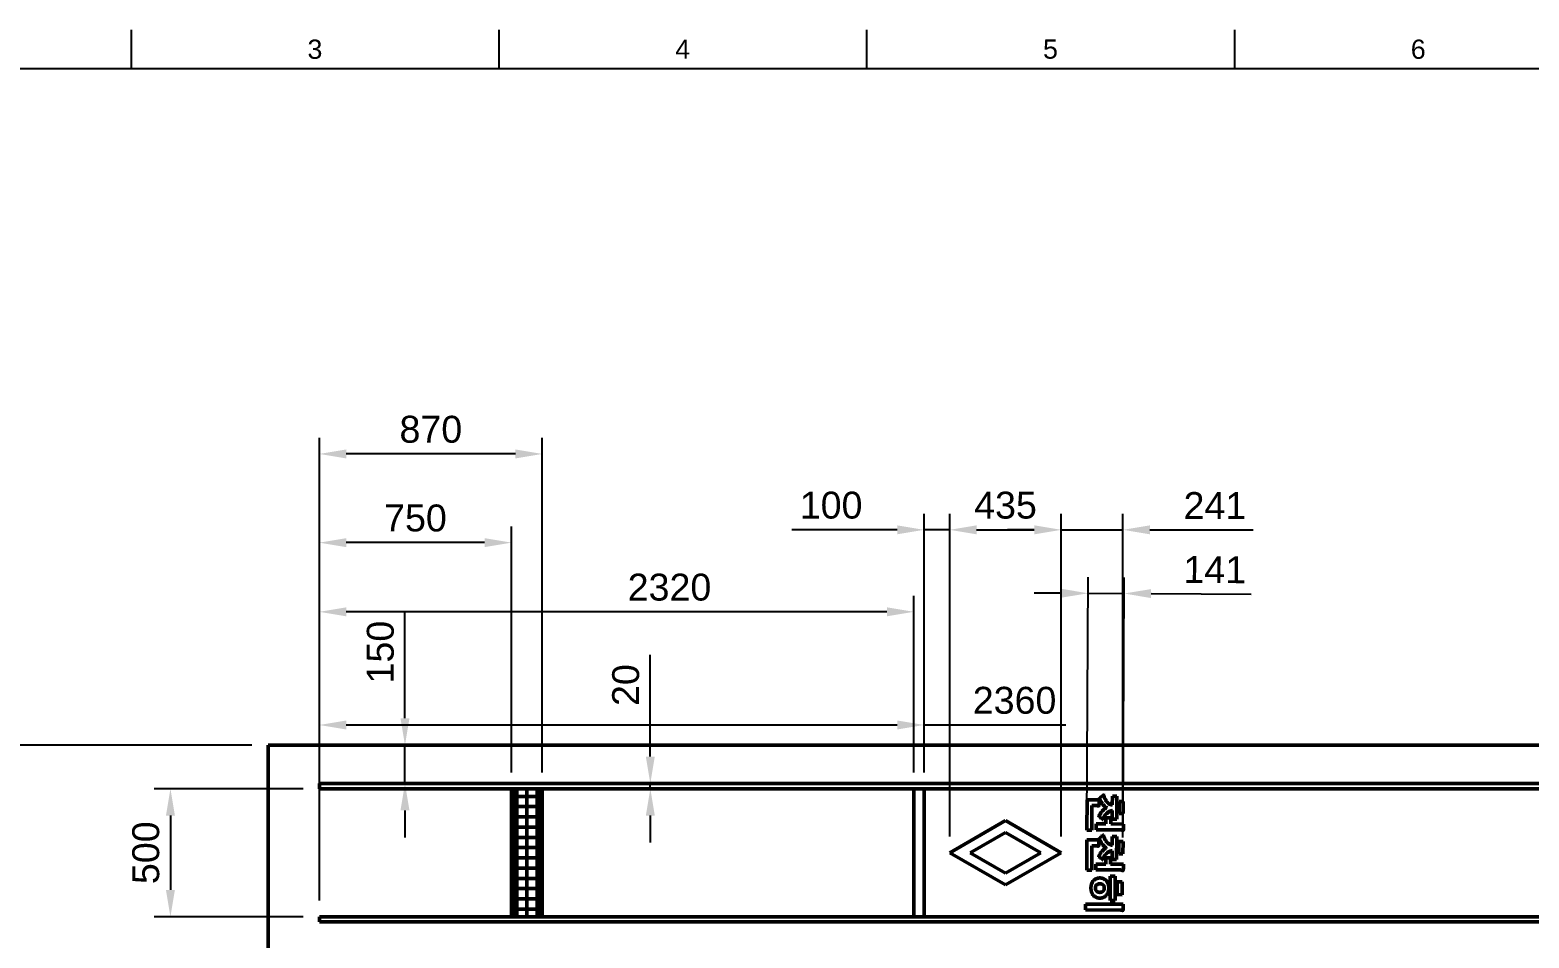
# Model space of a CAD drawing. Header units: millimetres. Extents: x 0 to 594, y 0 to 420.
# Drawn here: x 97.5 to 292.5, y 296.9 to 415 of the extents above; entities that cross this region are included whole.
import ezdxf
from ezdxf.enums import TextEntityAlignment as Align

# ---------------------------------------------------------------- set-up
doc = ezdxf.new("R2010")
doc.units = ezdxf.units.MM
doc.header["$LTSCALE"] = 0.75
for name, color, linetype, lineweight in [('BORDER', 7, 'Continuous', 25), ('FD_Dimensions', 7, 'Continuous', 25), ('Visible', 7, 'Continuous', 50)]:
    doc.layers.add(name, color=color, linetype=linetype, lineweight=lineweight)
doc.styles.add('FusionTitle', font='arial.ttf')
doc.styles.get("Standard").update_dxf_attribs({"font": 'arial.ttf'})
doc.dimstyles.new('Dim-ISO-25', dxfattribs={"dimtxt": 3.5, "dimasz": 3.5, "dimexe": 2.1, "dimexo": 2.1, "dimgap": 1.4, "dimtad": 1, "dimzin": 12, "dimdsep": 46, "dimtxsty": 'Standard', "dimcen": 0, "dimazin": 3, "dimtp": 0.1, "dimtm": 0.1, "dimtfac": 0.714286, "dimtmove": 0, "dimatfit": 3, "dimfxl": 1, "dimtzin": 12, "dimarcsym": 0})

# ---------------------------------------------------------------- blocks, each defined once
blk = doc.blocks.new('ISO_A2_SHEET')
at = {"layer": 'BORDER'}
for p, q in [((110.6668, 415), (110.6668, 410)), ((158.5001, 415), (158.5001, 410)), ((206.3334, 415), (206.3334, 410)), ((254.1667, 415), (254.1667, 410)), ((20, 410), (584, 410))]:
    blk.add_line(p, q, dxfattribs=at)
at = {"layer": 'BORDER', "style": 'FusionTitle'}
for s, p in [('3', (134.58345, 412.5)), ('4', (182.41675, 412.5)), ('5', (230.25005, 412.5)), ('6', (278.08335, 412.5))]:
    blk.add_text(s, height=2.5, dxfattribs=at).set_placement(p, align=Align.MIDDLE)
blk = doc.blocks.new('*D89')
at = {"layer": 'Defpoints', "color": 0, "transparency": 16777216}
for p in [(72.059033, 321.986082), (128.493923, 321.986082), (128.493923, 121.986082)]:
    blk.add_point(p, dxfattribs=at)
at = {"layer": 'FD_Dimensions', "color": 0, "lineweight": -2, "transparency": 16777216}
for p, q in [((126.393923, 321.986082), (69.959033, 321.986082)), ((72.059033, 125.486082), (72.059033, 318.486082)), ((126.393923, 121.986082), (69.959033, 121.986082))]:
    blk.add_line(p, q, dxfattribs=at)
at = {"layer": 'FD_Dimensions', "color": 0, "transparency": 16777216}
for points in [[(71.4757, 318.486082), (72.642366, 318.486082), (72.059033, 321.986082)], [(71.4757, 125.486082), (72.642366, 125.486082), (72.059033, 121.986082)]]:
    blk.add_solid(points, dxfattribs=at)
at = {"layer": 'FD_Dimensions', "color": 0, "transparency": 16777216, "insert": (68.872027, 221.986082), "char_height": 3.5, "attachment_point": 5, "rotation": 90}
blk.add_mtext('6000', dxfattribs=at)
blk = doc.blocks.new('*D90')
at = {"layer": 'Defpoints', "color": 0, "transparency": 16777216}
for p in [(146.295599, 321.986082), (146.295599, 321.986082), (146.295599, 316.986082)]:
    blk.add_point(p, dxfattribs=at)
at = {"layer": 'FD_Dimensions', "color": 0, "lineweight": -2, "transparency": 16777216}
for p, q in [((146.295599, 325.486082), (146.295599, 339.177623)), ((146.295599, 316.986082), (146.295599, 321.986082)), ((146.295599, 313.486082), (146.295599, 309.986082))]:
    blk.add_line(p, q, dxfattribs=at)
at = {"layer": 'FD_Dimensions', "color": 0, "transparency": 16777216}
for points in [[(145.712265, 325.486082), (146.878932, 325.486082), (146.295599, 321.986082)], [(145.712265, 313.486082), (146.878932, 313.486082), (146.295599, 316.986082)]]:
    blk.add_solid(points, dxfattribs=at)
at = {"layer": 'FD_Dimensions', "color": 0, "transparency": 16777216, "insert": (143.108593, 334.081852), "char_height": 3.5, "attachment_point": 5, "rotation": 90}
blk.add_mtext('150', dxfattribs=at)
blk = doc.blocks.new('*D91')
at = {"layer": 'Defpoints', "color": 0, "transparency": 16777216}
for p in [(135.16059, 316.986082), (135.16059, 316.319415), (178.206635, 316.319415)]:
    blk.add_point(p, dxfattribs=at)
at = {"layer": 'FD_Dimensions', "color": 0, "lineweight": -2, "transparency": 16777216}
for p, q in [((178.206635, 320.486082), (178.206635, 333.722299)), ((137.26059, 316.986082), (180.306635, 316.986082)), ((137.26059, 316.319415), (180.306635, 316.319415)), ((178.206635, 316.319415), (178.206635, 316.986082)), ((178.206635, 312.819415), (178.206635, 309.319415))]:
    blk.add_line(p, q, dxfattribs=at)
at = {"layer": 'FD_Dimensions', "color": 0, "transparency": 16777216}
for points in [[(177.623301, 320.486082), (178.789968, 320.486082), (178.206635, 316.986082)], [(177.623301, 312.819415), (178.789968, 312.819415), (178.206635, 316.319415)]]:
    blk.add_solid(points, dxfattribs=at)
at = {"layer": 'FD_Dimensions', "color": 0, "transparency": 16777216, "insert": (175.019629, 329.791603), "char_height": 3.5, "attachment_point": 5, "rotation": 90}
blk.add_mtext('20', dxfattribs=at)
blk = doc.blocks.new('*D92')
at = {"layer": 'Defpoints', "color": 0, "transparency": 16777216}
for p in [(135.16059, 348.319415), (160.16059, 316.319415), (135.16059, 299.652748)]:
    blk.add_point(p, dxfattribs=at)
at = {"layer": 'FD_Dimensions', "color": 0, "lineweight": -2, "transparency": 16777216}
for p, q in [((135.16059, 301.752748), (135.16059, 350.419415)), ((160.16059, 318.419415), (160.16059, 350.419415)), ((156.66059, 348.319415), (138.66059, 348.319415))]:
    blk.add_line(p, q, dxfattribs=at)
at = {"layer": 'FD_Dimensions', "color": 0, "transparency": 16777216}
for points in [[(138.66059, 348.902748), (138.66059, 347.736082), (135.16059, 348.319415)], [(156.66059, 348.902748), (156.66059, 347.736082), (160.16059, 348.319415)]]:
    blk.add_solid(points, dxfattribs=at)
at = {"layer": 'FD_Dimensions', "color": 0, "transparency": 16777216, "insert": (147.66059, 351.50642), "char_height": 3.5, "attachment_point": 5}
blk.add_mtext('750', dxfattribs=at)
blk = doc.blocks.new('*D93')
at = {"layer": 'Defpoints', "color": 0, "transparency": 16777216}
for p in [(135.16059, 359.857777), (164.16059, 316.319415), (135.16059, 299.652748)]:
    blk.add_point(p, dxfattribs=at)
at = {"layer": 'FD_Dimensions', "color": 0, "lineweight": -2, "transparency": 16777216}
for p, q in [((135.16059, 301.752748), (135.16059, 361.957777)), ((164.16059, 318.419415), (164.16059, 361.957777)), ((160.66059, 359.857777), (138.66059, 359.857777))]:
    blk.add_line(p, q, dxfattribs=at)
at = {"layer": 'FD_Dimensions', "color": 0, "transparency": 16777216}
for points in [[(138.66059, 360.44111), (138.66059, 359.274443), (135.16059, 359.857777)], [(160.66059, 360.44111), (160.66059, 359.274443), (164.16059, 359.857777)]]:
    blk.add_solid(points, dxfattribs=at)
at = {"layer": 'FD_Dimensions', "color": 0, "transparency": 16777216, "insert": (149.66059, 363.044782), "char_height": 3.5, "attachment_point": 5}
blk.add_mtext('870', dxfattribs=at)
blk = doc.blocks.new('*D94')
at = {"layer": 'Defpoints', "color": 0, "transparency": 16777216}
for p in [(135.16059, 339.322354), (212.485211, 316.319415), (135.16059, 299.652748)]:
    blk.add_point(p, dxfattribs=at)
at = {"layer": 'FD_Dimensions', "color": 0, "lineweight": -2, "transparency": 16777216}
for p, q in [((135.16059, 301.752748), (135.16059, 341.422354)), ((212.485211, 318.419415), (212.485211, 341.422354)), ((208.985211, 339.322354), (138.66059, 339.322354))]:
    blk.add_line(p, q, dxfattribs=at)
at = {"layer": 'FD_Dimensions', "color": 0, "transparency": 16777216}
for points in [[(138.66059, 339.905687), (138.66059, 338.73902), (135.16059, 339.322354)], [(208.985211, 339.905687), (208.985211, 338.73902), (212.485211, 339.322354)]]:
    blk.add_solid(points, dxfattribs=at)
at = {"layer": 'FD_Dimensions', "color": 0, "transparency": 16777216, "insert": (180.70279, 342.510553), "char_height": 3.5, "attachment_point": 5}
blk.add_mtext('2320', dxfattribs=at)
blk = doc.blocks.new('*D95')
at = {"layer": 'Defpoints', "color": 0, "transparency": 16777216}
for p in [(135.16059, 324.603549), (135.16059, 316.319415), (213.818544, 316.319415)]:
    blk.add_point(p, dxfattribs=at)
at = {"layer": 'FD_Dimensions', "color": 0, "lineweight": -2, "transparency": 16777216}
for p, q in [((135.16059, 318.419415), (135.16059, 326.703549)), ((213.818544, 318.419415), (213.818544, 326.703549)), ((138.66059, 324.603549), (210.318544, 324.603549)), ((213.818544, 324.603549), (232.234078, 324.603549))]:
    blk.add_line(p, q, dxfattribs=at)
at = {"layer": 'FD_Dimensions', "color": 0, "transparency": 16777216}
for points in [[(138.66059, 325.186883), (138.66059, 324.020216), (135.16059, 324.603549)], [(210.318544, 325.186883), (210.318544, 324.020216), (213.818544, 324.603549)]]:
    blk.add_solid(points, dxfattribs=at)
at = {"layer": 'FD_Dimensions', "color": 0, "transparency": 16777216, "insert": (225.584078, 327.791749), "char_height": 3.5, "attachment_point": 5}
blk.add_mtext('2360', dxfattribs=at)
blk = doc.blocks.new('*D114')
at = {"layer": 'Defpoints', "color": 0, "transparency": 16777216}
for p in [(135.16059, 316.319415), (115.789996, 299.652748), (135.16059, 299.652748)]:
    blk.add_point(p, dxfattribs=at)
at = {"layer": 'FD_Dimensions', "color": 0, "lineweight": -2, "transparency": 16777216}
for p, q in [((133.06059, 316.319415), (113.689996, 316.319415)), ((115.789996, 312.819415), (115.789996, 303.152748)), ((133.06059, 299.652748), (113.689996, 299.652748))]:
    blk.add_line(p, q, dxfattribs=at)
at = {"layer": 'FD_Dimensions', "color": 0, "transparency": 16777216}
for points in [[(115.206662, 312.819415), (116.373329, 312.819415), (115.789996, 316.319415)], [(115.206662, 303.152748), (116.373329, 303.152748), (115.789996, 299.652748)]]:
    blk.add_solid(points, dxfattribs=at)
at = {"layer": 'FD_Dimensions', "color": 0, "transparency": 16777216, "insert": (112.60299, 307.986082), "char_height": 3.5, "attachment_point": 5, "rotation": 90}
blk.add_mtext('500', dxfattribs=at)
blk = doc.blocks.new('*D161')
at = {"layer": 'Defpoints', "color": 0, "transparency": 16777216}
for p in [(213.818544, 349.986082), (213.818544, 316.319415), (217.151877, 307.986082)]:
    blk.add_point(p, dxfattribs=at)
at = {"layer": 'FD_Dimensions', "color": 0, "lineweight": -2, "transparency": 16777216}
for p, q in [((213.818544, 318.419415), (213.818544, 352.086082)), ((217.151877, 310.086082), (217.151877, 352.086082)), ((210.318544, 349.986082), (196.627003, 349.986082)), ((217.151877, 349.986082), (213.818544, 349.986082)), ((220.651877, 349.986082), (224.151877, 349.986082))]:
    blk.add_line(p, q, dxfattribs=at)
at = {"layer": 'FD_Dimensions', "color": 0, "transparency": 16777216}
for points in [[(210.318544, 350.569415), (210.318544, 349.402748), (213.818544, 349.986082)], [(220.651877, 350.569415), (220.651877, 349.402748), (217.151877, 349.986082)]]:
    blk.add_solid(points, dxfattribs=at)
at = {"layer": 'FD_Dimensions', "color": 0, "transparency": 16777216, "insert": (201.722773, 353.173087), "char_height": 3.5, "attachment_point": 5}
blk.add_mtext('100', dxfattribs=at)
blk = doc.blocks.new('*D162')
at = {"layer": 'Defpoints', "color": 0, "transparency": 16777216}
for p in [(231.651877, 349.986082), (217.151877, 307.986082), (231.651877, 307.986082)]:
    blk.add_point(p, dxfattribs=at)
at = {"layer": 'FD_Dimensions', "color": 0, "lineweight": -2, "transparency": 16777216}
for p, q in [((217.151877, 310.086082), (217.151877, 352.086082)), ((231.651877, 310.086082), (231.651877, 352.086082)), ((220.651877, 349.986082), (228.151877, 349.986082))]:
    blk.add_line(p, q, dxfattribs=at)
at = {"layer": 'FD_Dimensions', "color": 0, "transparency": 16777216}
for points in [[(220.651877, 350.569415), (220.651877, 349.402748), (217.151877, 349.986082)], [(228.151877, 350.569415), (228.151877, 349.402748), (231.651877, 349.986082)]]:
    blk.add_solid(points, dxfattribs=at)
at = {"layer": 'FD_Dimensions', "color": 0, "transparency": 16777216, "insert": (224.401877, 353.174281), "char_height": 3.5, "attachment_point": 5}
blk.add_mtext('435', dxfattribs=at)
blk = doc.blocks.new('*D163')
at = {"layer": 'Defpoints', "color": 0, "transparency": 16777216}
for p in [(239.682773, 349.986082), (231.651877, 307.986082), (239.682773, 307.850593)]:
    blk.add_point(p, dxfattribs=at)
at = {"layer": 'FD_Dimensions', "color": 0, "lineweight": -2, "transparency": 16777216}
for p, q in [((231.651877, 310.086082), (231.651877, 352.086082)), ((239.682773, 309.950593), (239.682773, 352.086082)), ((228.151877, 349.986082), (224.651877, 349.986082)), ((231.651877, 349.986082), (239.682773, 349.986082)), ((243.182773, 349.986082), (256.599758, 349.986082))]:
    blk.add_line(p, q, dxfattribs=at)
at = {"layer": 'FD_Dimensions', "color": 0, "transparency": 16777216}
for points in [[(228.151877, 350.569415), (228.151877, 349.402748), (231.651877, 349.986082)], [(243.182773, 350.569415), (243.182773, 349.402748), (239.682773, 349.986082)]]:
    blk.add_solid(points, dxfattribs=at)
at = {"layer": 'FD_Dimensions', "color": 0, "transparency": 16777216, "insert": (251.641265, 353.143244), "char_height": 3.5, "attachment_point": 5}
blk.add_mtext('241', dxfattribs=at)
blk = doc.blocks.new('*D164')
at = {"layer": 'Defpoints', "color": 0, "transparency": 16777216}
for p in [(239.834817, 341.706963), (234.992763, 309.660208), (239.689958, 309.450577)]:
    blk.add_point(p, dxfattribs=at)
at = {"layer": 'FD_Dimensions', "color": 0, "lineweight": -2, "transparency": 16777216}
for p, q in [((235.002193, 311.760187), (235.146205, 343.82804)), ((239.699389, 311.550556), (239.844247, 343.806942)), ((231.63681, 341.743779), (228.136845, 341.759497)), ((235.136774, 341.728061), (239.834817, 341.706963)), ((243.334781, 341.691245), (256.370285, 341.632705))]:
    blk.add_line(p, q, dxfattribs=at)
at = {"layer": 'FD_Dimensions', "color": 0, "transparency": 16777216}
for points in [[(231.639429, 342.327106), (231.63419, 341.160451), (235.136774, 341.728061)], [(243.337401, 342.274573), (243.332162, 341.107918), (239.834817, 341.706963)]]:
    blk.add_solid(points, dxfattribs=at)
at = {"layer": 'FD_Dimensions', "color": 0, "transparency": 16777216, "insert": (251.620596, 344.811229), "char_height": 3.5, "attachment_point": 5, "rotation": 359.74268381}
blk.add_mtext('141', dxfattribs=at)

msp = doc.modelspace()

# ---------------------------------------------------------------- linework, layer by layer
at = {"layer": 'Visible'}
for p, q in [((128.49392, 321.98608), (461.82726, 321.98608)), ((128.49392, 121.98608), (128.49392, 321.98608)), ((421.16059, 316.98608), (135.16059, 316.98608)), ((135.16059, 316.98608), (135.16059, 316.31941)), ((135.16059, 316.31941), (421.16059, 316.31941)), ((160.49392, 316.31941), (160.16059, 316.31941)), ((160.16059, 316.31941), (160.16059, 299.65275)), ((160.49392, 299.65275), (160.49392, 316.31941)), ((160.82726, 316.31941), (160.82726, 315.31941)), ((162.16059, 316.31941), (160.82726, 316.31941)), ((162.16059, 316.31941), (162.16059, 315.31941)), ((163.49392, 316.31941), (162.16059, 316.31941)), ((162.16059, 315.31941), (162.16059, 316.31941)), ((163.49392, 315.31941), (163.49392, 316.31941)), ((164.16059, 316.31941), (163.82726, 316.31941)), ((163.82726, 316.31941), (163.82726, 299.65275)), ((164.16059, 299.65275), (164.16059, 316.31941)), ((213.81854, 316.31941), (212.48521, 316.31941)), ((212.48521, 316.31941), (212.48521, 299.65275)), ((213.81854, 299.65275), (213.81854, 316.31941)), ((160.82726, 315.31941), (160.82726, 313.98608)), ((162.16059, 315.31941), (160.82726, 315.31941)), ((160.82726, 315.31941), (162.16059, 315.31941)), ((160.82726, 313.98608), (162.16059, 313.98608)), ((160.82726, 313.98608), (160.82726, 312.65275)), ((162.16059, 313.98608), (160.82726, 313.98608)), ((162.16059, 315.31941), (163.49392, 315.31941)), ((162.16059, 313.98608), (162.16059, 315.31941)), ((162.16059, 315.31941), (162.16059, 313.98608)), ((163.49392, 315.31941), (162.16059, 315.31941)), ((162.16059, 313.98608), (162.16059, 312.65275)), ((163.49392, 313.98608), (162.16059, 313.98608)), ((162.16059, 312.65275), (162.16059, 313.98608)), ((162.16059, 313.98608), (163.49392, 313.98608)), ((163.49392, 313.98608), (163.49392, 315.31941)), ((163.49392, 312.65275), (163.49392, 313.98608)), ((235.0162, 314.87799), (234.99848, 310.93408)), ((236.57541, 314.87099), (235.0162, 314.87799)), ((235.63542, 310.93122), (235.64974, 314.121)), ((235.64974, 314.121), (236.21534, 314.11846)), ((236.57342, 314.42768), (236.57541, 314.87099)), ((238.29982, 315.33713), (238.29469, 314.19574)), ((238.89599, 315.33446), (238.29982, 315.33713)), ((238.88254, 312.33831), (238.89599, 315.33446)), ((239.17836, 314.67076), (239.17118, 313.07078)), ((239.71339, 314.66836), (239.17836, 314.67076)), ((239.70621, 313.06838), (239.71339, 314.66836)), ((160.82726, 312.65275), (160.82726, 311.31941)), ((162.16059, 312.65275), (160.82726, 312.65275)), ((160.82726, 312.65275), (162.16059, 312.65275)), ((162.16059, 312.65275), (163.49392, 312.65275)), ((162.16059, 311.31941), (162.16059, 312.65275)), ((162.16059, 312.65275), (162.16059, 311.31941)), ((163.49392, 312.65275), (162.16059, 312.65275)), ((163.49392, 311.31941), (163.49392, 312.65275)), ((224.40188, 312.17187), (217.15188, 307.98608)), ((231.65188, 307.98608), (224.40188, 312.17187)), ((237.46679, 312.52301), (237.46324, 311.73321)), ((238.10373, 312.52015), (237.46679, 312.52301)), ((238.10018, 311.73035), (238.10373, 312.52015)), ((238.2914, 313.462), (238.28636, 312.34099)), ((238.28636, 312.34099), (238.88254, 312.33831)), ((239.17118, 313.07078), (239.70621, 313.06838)), ((160.82726, 311.31941), (162.16059, 311.31941)), ((160.82726, 311.31941), (160.82726, 309.98608)), ((162.16059, 311.31941), (160.82726, 311.31941)), ((162.16059, 311.31941), (162.16059, 309.98608)), ((163.49392, 311.31941), (162.16059, 311.31941)), ((162.16059, 309.98608), (162.16059, 311.31941)), ((162.16059, 311.31941), (163.49392, 311.31941)), ((163.49392, 309.98608), (163.49392, 311.31941)), ((219.81854, 307.98608), (224.40188, 310.63227)), ((224.40188, 310.63227), (228.98521, 307.98608)), ((234.99848, 310.93408), (235.63542, 310.93122)), ((236.18428, 311.73896), (236.18089, 310.98482)), ((236.18089, 310.98482), (239.31971, 310.97073)), ((237.46324, 311.73321), (236.18428, 311.73896)), ((239.76131, 311.72289), (238.10018, 311.73035)), ((238.27639, 310.11935), (238.27126, 308.97796)), ((238.87256, 310.11667), (238.27639, 310.11935)), ((238.8591, 307.12053), (238.87256, 310.11667)), ((239.75966, 311.35602), (239.76131, 311.72289)), ((160.82726, 309.98608), (160.82726, 308.65275)), ((162.16059, 309.98608), (160.82726, 309.98608)), ((160.82726, 309.98608), (162.16059, 309.98608)), ((160.82726, 308.65275), (162.16059, 308.65275)), ((160.82726, 308.65275), (160.82726, 307.31941)), ((162.16059, 308.65275), (160.82726, 308.65275)), ((162.16059, 309.98608), (163.49392, 309.98608)), ((162.16059, 308.65275), (162.16059, 309.98608)), ((162.16059, 309.98608), (162.16059, 308.65275)), ((163.49392, 309.98608), (162.16059, 309.98608)), ((162.16059, 308.65275), (162.16059, 307.31941)), ((163.49392, 308.65275), (162.16059, 308.65275)), ((162.16059, 307.31941), (162.16059, 308.65275)), ((162.16059, 308.65275), (163.49392, 308.65275)), ((163.49392, 308.65275), (163.49392, 309.98608)), ((163.49392, 307.31941), (163.49392, 308.65275)), ((234.99276, 309.66021), (234.97505, 305.7163)), ((236.55198, 309.65321), (234.99276, 309.66021)), ((235.61199, 305.71344), (235.62631, 308.90321)), ((235.62631, 308.90321), (236.19191, 308.90067)), ((236.54999, 309.2099), (236.55198, 309.65321)), ((238.26797, 308.24421), (238.26293, 307.1232)), ((239.15493, 309.45298), (239.14775, 307.853)), ((239.68996, 309.45058), (239.15493, 309.45298)), ((239.68277, 307.85059), (239.68996, 309.45058)), ((160.82726, 307.31941), (160.82726, 305.98608)), ((162.16059, 307.31941), (160.82726, 307.31941)), ((160.82726, 307.31941), (162.16059, 307.31941)), ((162.16059, 305.98608), (162.16059, 307.31941)), ((162.16059, 307.31941), (163.49392, 307.31941)), ((162.16059, 307.31941), (162.16059, 305.98608)), ((163.49392, 307.31941), (162.16059, 307.31941)), ((163.49392, 305.98608), (163.49392, 307.31941)), ((217.15188, 307.98608), (224.40188, 303.80029)), ((224.40188, 305.33989), (219.81854, 307.98608)), ((228.98521, 307.98608), (224.40188, 305.33989)), ((224.40188, 303.80029), (231.65188, 307.98608)), ((236.16084, 306.52117), (236.15746, 305.76704)), ((237.43981, 306.51543), (236.16084, 306.52117)), ((237.44336, 307.30523), (237.43981, 306.51543)), ((238.0803, 307.30237), (237.44336, 307.30523)), ((238.07675, 306.51257), (238.0803, 307.30237)), ((239.73788, 306.50511), (238.07675, 306.51257)), ((238.26293, 307.1232), (238.8591, 307.12053)), ((239.14775, 307.853), (239.68277, 307.85059)), ((239.73623, 306.13823), (239.73788, 306.50511)), ((160.82726, 305.98608), (162.16059, 305.98608)), ((160.82726, 305.98608), (160.82726, 304.65275)), ((162.16059, 305.98608), (160.82726, 305.98608)), ((160.82726, 304.65275), (160.82726, 303.31941)), ((162.16059, 304.65275), (160.82726, 304.65275)), ((160.82726, 304.65275), (162.16059, 304.65275)), ((162.16059, 305.98608), (162.16059, 304.65275)), ((163.49392, 305.98608), (162.16059, 305.98608)), ((162.16059, 304.65275), (162.16059, 305.98608)), ((162.16059, 305.98608), (163.49392, 305.98608)), ((162.16059, 304.65275), (163.49392, 304.65275)), ((162.16059, 303.31941), (162.16059, 304.65275)), ((162.16059, 304.65275), (162.16059, 303.31941)), ((163.49392, 304.65275), (162.16059, 304.65275)), ((163.49392, 304.65275), (163.49392, 305.98608)), ((163.49392, 303.31941), (163.49392, 304.65275)), ((234.97505, 305.7163), (235.61199, 305.71344)), ((236.15746, 305.76704), (239.29628, 305.75295)), ((238.02889, 304.93315), (238.01472, 301.77904)), ((238.66583, 304.93029), (238.02889, 304.93315)), ((238.65166, 301.77618), (238.66583, 304.93029)), ((238.9275, 304.19535), (238.92004, 302.53422)), ((239.56443, 304.19249), (238.9275, 304.19535)), ((239.55697, 302.53136), (239.56443, 304.19249)), ((160.82726, 303.31941), (162.16059, 303.31941)), ((160.82726, 303.31941), (160.82726, 301.98608)), ((162.16059, 303.31941), (160.82726, 303.31941)), ((162.16059, 303.31941), (162.16059, 301.98608)), ((163.49392, 303.31941), (162.16059, 303.31941)), ((162.16059, 301.98608), (162.16059, 303.31941)), ((162.16059, 303.31941), (163.49392, 303.31941)), ((163.49392, 301.98608), (163.49392, 303.31941)), ((238.92004, 302.53422), (239.55697, 302.53136)), ((160.82726, 301.98608), (160.82726, 300.65275)), ((162.16059, 301.98608), (160.82726, 301.98608)), ((160.82726, 301.98608), (162.16059, 301.98608)), ((160.82726, 300.65275), (162.16059, 300.65275)), ((162.16059, 300.65275), (160.82726, 300.65275)), ((160.82726, 300.65275), (160.82726, 299.65275)), ((162.16059, 301.98608), (163.49392, 301.98608)), ((162.16059, 300.65275), (162.16059, 301.98608)), ((162.16059, 301.98608), (162.16059, 300.65275)), ((163.49392, 301.98608), (162.16059, 301.98608)), ((163.49392, 300.65275), (162.16059, 300.65275)), ((162.16059, 300.65275), (162.16059, 299.65275)), ((162.16059, 299.65275), (162.16059, 300.65275)), ((162.16059, 300.65275), (163.49392, 300.65275)), ((163.49392, 300.65275), (163.49392, 301.98608)), ((163.49392, 299.65275), (163.49392, 300.65275)), ((234.82278, 301.30929), (234.81939, 300.55516)), ((234.81939, 300.55516), (239.36966, 300.53473)), ((239.71445, 301.28733), (234.82278, 301.30929)), ((238.01472, 301.77904), (238.65166, 301.77618)), ((239.71241, 300.83383), (239.71445, 301.28733)), ((419.49392, 299.65275), (135.16059, 299.65275)), ((135.16059, 299.65275), (135.16059, 298.98608)), ((135.16059, 298.98608), (419.49392, 298.98608)), ((160.16059, 299.65275), (160.49392, 299.65275)), ((160.82726, 299.65275), (162.16059, 299.65275)), ((162.16059, 299.65275), (163.49392, 299.65275)), ((163.82726, 299.65275), (164.16059, 299.65275)), ((212.48521, 299.65275), (213.81854, 299.65275))]:
    msp.add_line(p, q, dxfattribs=at)
for points in [[(236.21534, 314.11846), (236.2663, 314.11823), (236.31721, 314.10781)], [(236.31721, 314.10781), (236.34776, 314.10258), (236.40372, 314.08194)], [(236.40372, 314.08194), (236.50547, 314.04582), (236.53622, 314.08644)], [(236.53622, 314.08644), (236.57217, 314.14743), (236.57342, 314.42768)], [(236.88818, 315.30271), (236.72963, 315.17094), (236.60188, 315.08998)], [(236.60188, 315.08998), (236.74786, 314.69187), (237.01634, 314.33907)], [(237.15937, 315.55118), (237.05184, 315.43446), (236.88818, 315.30271)], [(237.01634, 314.33907), (237.29495, 313.97093), (237.56446, 313.84743)], [(237.64412, 314.56555), (237.2536, 314.97495), (237.15937, 315.55118)], [(238.29469, 314.19574), (237.98896, 314.19712), (237.64412, 314.56555)], [(236.99685, 313.40157), (236.69472, 313.07171), (236.54529, 312.7004)], [(236.54529, 312.7004), (236.6825, 312.61826), (236.82974, 312.5004)], [(236.82974, 312.5004), (236.98713, 312.3723), (237.08853, 312.25974)], [(237.56446, 313.84743), (237.28366, 313.7264), (236.99685, 313.40157)], [(237.08853, 312.25974), (237.22342, 312.79417), (237.63778, 313.1541)], [(237.63778, 313.1541), (238.00096, 313.4633), (238.2914, 313.46199)], [(236.86475, 310.08493), (236.7062, 309.95315), (236.57844, 309.8722)], [(237.13594, 310.33339), (237.0284, 310.21668), (236.86475, 310.08493)], [(237.62069, 309.34777), (237.23016, 309.75717), (237.13594, 310.33339)], [(239.31971, 310.97073), (239.39614, 310.97038), (239.47248, 310.94966)], [(239.47248, 310.94966), (239.5132, 310.93928), (239.57933, 310.91351)], [(239.57933, 310.91351), (239.64546, 310.88773), (239.67091, 310.88252)], [(239.67091, 310.88252), (239.70658, 310.88236), (239.72203, 310.91796)], [(239.72203, 310.91796), (239.74259, 310.95864), (239.75324, 311.0605)], [(239.75324, 311.0605), (239.75879, 311.16239), (239.75966, 311.35602)], [(236.19191, 308.90068), (236.24287, 308.90045), (236.29378, 308.89003)], [(236.29378, 308.89003), (236.32433, 308.88479), (236.38028, 308.86416)], [(236.38028, 308.86416), (236.48203, 308.82803), (236.51279, 308.86866)], [(236.51279, 308.86866), (236.54873, 308.92965), (236.54999, 309.2099)], [(236.97341, 308.18378), (236.67129, 307.85393), (236.52185, 307.48262)], [(236.57844, 309.8722), (236.72443, 309.47409), (236.99291, 309.12129)], [(237.54103, 308.62965), (237.26023, 308.50861), (236.97341, 308.18378)], [(236.99291, 309.12129), (237.27151, 308.75315), (237.54103, 308.62965)], [(237.61435, 307.93632), (237.97752, 308.24552), (238.26797, 308.24421)], [(238.27126, 308.97796), (237.96553, 308.97934), (237.62069, 309.34777)], [(236.52185, 307.48262), (236.65907, 307.40047), (236.80631, 307.28261)], [(236.80631, 307.28261), (236.9637, 307.15452), (237.0651, 307.04196)], [(237.0651, 307.04196), (237.19999, 307.57639), (237.61435, 307.93632)], [(239.72981, 305.84272), (239.73536, 305.94461), (239.73623, 306.13823)], [(235.87608, 304.3823), (235.51777, 304.02213), (235.51498, 303.40048)], [(236.67753, 304.70482), (236.20365, 304.70695), (235.87608, 304.3823)], [(237.48116, 304.3751), (237.1616, 304.70265), (236.67753, 304.70482)], [(237.83342, 303.39006), (237.83622, 304.01171), (237.48116, 304.3751)], [(239.29628, 305.75295), (239.37271, 305.7526), (239.44905, 305.73188)], [(239.44905, 305.73188), (239.48977, 305.7215), (239.5559, 305.69573)], [(239.5559, 305.69573), (239.62202, 305.66995), (239.64748, 305.66474)], [(239.64748, 305.66474), (239.68315, 305.66458), (239.69859, 305.70018)], [(239.69859, 305.70018), (239.71916, 305.74085), (239.72981, 305.84272)], [(235.51498, 303.40048), (235.51218, 302.77883), (235.86724, 302.41544)], [(235.86724, 302.41544), (236.19189, 302.08787), (236.66577, 302.08574)], [(236.09074, 303.39279), (236.09196, 303.66286), (236.27608, 303.8149)], [(236.27233, 302.97924), (236.08958, 303.13293), (236.09074, 303.39279)], [(236.66913, 302.83478), (236.43474, 302.83583), (236.27233, 302.97924)], [(236.27608, 303.8149), (236.43466, 303.95176), (236.67415, 303.95069)], [(236.66577, 302.08574), (237.14984, 302.08357), (237.47232, 302.40824)], [(237.08251, 302.9756), (236.91881, 302.83366), (236.66913, 302.83478)], [(236.67415, 303.95069), (236.92382, 303.94957), (237.08626, 303.81126)], [(237.25761, 303.38755), (237.25642, 303.12259), (237.08251, 302.9756)], [(237.08626, 303.81126), (237.25882, 303.65762), (237.25761, 303.38755)], [(237.47232, 302.40824), (237.83063, 302.76841), (237.83342, 303.39006)], [(239.36966, 300.53473), (239.43081, 300.53445), (239.49188, 300.51889)], [(239.49188, 300.51889), (239.52243, 300.51366), (239.57839, 300.49303)], [(239.57839, 300.49303), (239.66486, 300.45697), (239.68542, 300.49764)], [(239.68542, 300.49764), (239.71115, 300.55358), (239.71241, 300.83383)]]:
    msp.add_open_spline(points, degree=2, dxfattribs=at)

# ---------------------------------------------------------------- block references
at = {"layer": 'BORDER'}
msp.add_blockref('ISO_A2_SHEET', (0, 0), dxfattribs=at)

# ---------------------------------------------------------------- dimensions: what is measured, and where the dimension line sits
at = {"layer": 'FD_Dimensions'}
for base, p1, p2, angle, picture, middle in [((135.16059, 359.85778), (164.16059, 316.31941), (135.16059, 299.65275), 180, '*D93', (149.66059, 363.04478)), ((213.81854, 349.98608), (217.15188, 307.98608), (213.81854, 316.31941), 180, '*D161', (201.72277, 353.17309)), ((146.2956, 321.98608), (146.2956, 316.98608), (146.2956, 321.98608), 270, '*D90', (143.10859, 334.08185)), ((115.79, 299.65275), (135.16059, 316.31941), (135.16059, 299.65275), 90, '*D114', (112.60299, 307.98608))]:
    dim = msp.add_linear_dim(base=base, p1=p1, p2=p2, angle=angle, dimstyle='Dim-ISO-25', override={"dimlfac": 30, "dimclrd": 0, "dimclre": 0}, dxfattribs=at)
    dim.commit()
    dim.dimension.update_dxf_attribs({"geometry": picture, "text_midpoint": middle})
dim = msp.add_aligned_dim(p1=(217.15188, 307.98608), p2=(231.65188, 307.98608), distance=42, dimstyle='Dim-ISO-25', override={"dimlfac": 30, "dimclrd": 0, "dimclre": 0}, dxfattribs=at)
dim.commit()
dim.dimension.update_dxf_attribs({"geometry": '*D162', "text_midpoint": (224.40188, 353.17428)})
for base, p1, p2, override, picture, middle in [((239.68277, 349.98608), (231.65188, 307.98608), (239.68277, 307.85059), {"dimdec": 0, "dimlfac": 30, "dimclrd": 0, "dimclre": 0}, '*D163', (251.64127, 353.14324)), ((135.16059, 348.31941), (160.16059, 316.31941), (135.16059, 299.65275), {"dimlfac": 30, "dimclrd": 0, "dimclre": 0}, '*D92', (147.66059, 351.50642))]:
    dim = msp.add_linear_dim(base=base, p1=p1, p2=p2, dimstyle='Dim-ISO-25', override=override, dxfattribs=at)
    dim.commit()
    dim.dimension.update_dxf_attribs({"geometry": picture, "text_midpoint": middle})
for base, p1, p2, angle, override, picture, middle in [((239.83482, 341.70696), (234.99276, 309.66021), (239.68996, 309.45058), 359.742695, {"dimdec": 0, "dimlfac": 30}, '*D164', (251.60642, 341.6541)), ((178.20664, 316.31941), (135.16059, 316.98608), (135.16059, 316.31941), 270, {"dimlfac": 30}, '*D91', (178.20664, 329.7916)), ((135.16059, 324.60355), (213.81854, 316.31941), (135.16059, 316.31941), 180, {"dimdec": 0, "dimlfac": 30}, '*D95', (225.58408, 324.60355)), ((72.05903, 321.98608), (128.49392, 121.98608), (128.49392, 321.98608), 90, {"dimlfac": 30}, '*D89', (72.05903, 221.98608))]:
    dim = msp.add_linear_dim(base=base, p1=p1, p2=p2, angle=angle, dimstyle='Dim-ISO-25', override=override, dxfattribs=at)
    dim.commit()
    dim.dimension.update_dxf_attribs({"geometry": picture, "text_midpoint": middle, "dimtype": 160})
dim = msp.add_linear_dim(base=(135.16059, 339.32235), p1=(212.48521, 316.31941), p2=(135.16059, 299.65275), dimstyle='Dim-ISO-25', override={"dimdec": 0, "dimlfac": 30}, dxfattribs=at)
dim.commit()
dim.dimension.update_dxf_attribs({"geometry": '*D94', "text_midpoint": (180.70279, 339.32235), "dimtype": 160})

doc.saveas('drawing.dxf')
